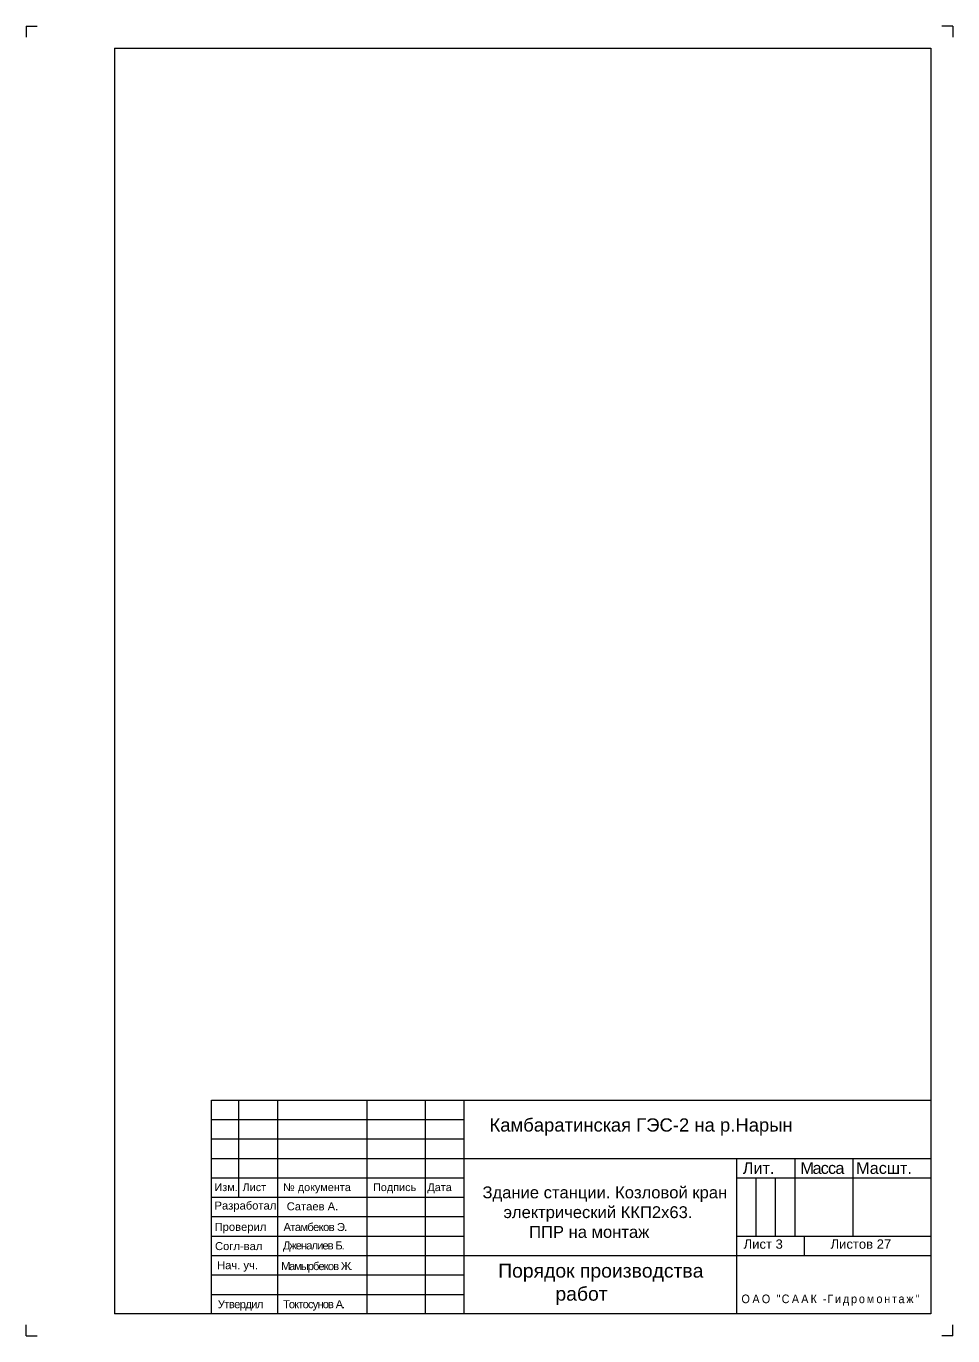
# Model space of a CAD drawing. Header units: millimetres. Extents: x 155577 to 993706, y -295114 to -113927.
# Drawn here: x 229155 to 247866, y -281433 to -254971 of the extents above; entities that cross this region are included whole.
import ezdxf

# ---------------------------------------------------------------- set-up
doc = ezdxf.new("R2010")
doc.units = ezdxf.units.MM
doc.styles.add('rom', font='times.ttf')
doc.styles.get("Standard").update_dxf_attribs({"font": 'arial.ttf'})

# ---------------------------------------------------------------- blocks, each defined once
blk = doc.blocks.new('A4')
at = {"color": 4}
for p, q in [((839180.34, -1943.12), (839180.34, -1945.62)), ((839180.34, -1943.12), (839182.84, -1943.12)), ((839390.34, -1943.12), (839387.84, -1943.12)), ((839390.34, -1943.12), (839390.34, -1945.62)), ((839180.34, -2240.12), (839180.34, -2237.62)), ((839390.34, -2240.12), (839390.34, -2237.62)), ((839180.34, -2240.12), (839182.84, -2240.12)), ((839390.34, -2240.12), (839387.84, -2240.12))]:
    blk.add_line(p, q, dxfattribs=at)
for p, q in [((839200.34, -1948.12), (839200.34, -2235.12)), ((839200.34, -1948.12), (839385.34, -1948.12)), ((839385.34, -1948.12), (839385.34, -2235.12)), ((839385.34, -2235.12), (839200.34, -2235.12))]:
    blk.add_line(p, q)

msp = doc.modelspace()

# ---------------------------------------------------------------- linework, layer by layer
for p, q in [((232899.372, -280987.857), (232899.372, -276670.75)), ((232899.372, -276670.75), (247420.551, -276670.75)), ((233448.822, -278633.072), (233448.822, -276670.75)), ((234233.75, -280987.857), (234233.75, -276670.75)), ((236039.086, -280987.857), (236039.086, -276670.75)), ((237216.479, -280987.857), (237216.479, -276670.75)), ((238001.408, -280987.857), (238001.408, -276670.75)), ((232899.372, -277063.214), (238001.408, -277063.214)), ((232899.372, -277455.679), (238001.408, -277455.679)), ((232899.372, -277848.143), (247420.551, -277848.143)), ((232899.372, -277848.143), (247420.551, -277848.143)), ((243495.908, -277848.143), (243495.908, -280987.857)), ((244673.301, -277848.143), (244673.301, -279418)), ((245850.694, -277848.143), (245850.694, -279418)), ((247420.551, -277744.617), (247420.551, -280987.857)), ((232899.372, -278240.607), (238001.408, -278240.607)), ((243495.908, -278240.607), (247420.551, -278240.607)), ((243888.372, -278240.607), (243888.372, -279418)), ((244280.836, -278240.607), (244280.836, -279418)), ((232899.372, -278633.072), (238001.408, -278633.072)), ((232899.372, -278633.072), (238001.408, -278633.072)), ((232899.372, -279025.536), (238001.408, -279025.536)), ((232899.372, -279025.536), (238001.408, -279025.536)), ((232899.372, -279418), (238001.408, -279418)), ((243495.908, -279418), (247420.551, -279418)), ((244866.784, -279418), (244866.784, -279810.464)), ((232899.372, -279810.464), (247420.551, -279810.464)), ((232899.372, -280202.929), (238001.408, -280202.929)), ((232899.372, -280202.929), (238001.408, -280202.929)), ((232899.372, -280595.393), (238001.408, -280595.393))]:
    msp.add_line(p, q)

# ---------------------------------------------------------------- block references
at = {"color": 4, "xscale": 89.10000000000582, "yscale": 89.10000000000582, "zscale": 89.1}
msp.add_blockref('A4', (-74541813.416, -81838.302), dxfattribs=at)

# ---------------------------------------------------------------- texts
at = {"attachment_point": 1}
for s, insert, char_height, width in [('Камбаратинская ГЭС-2 на р.Нарын', (238510.362, -277039.685), 266.87572, 9245.64126), ('{\\H1.5x;Лит.}', (243624.679, -277925.881), 156.98572, 731.31139), ('{\\H1.5x;\\T0.9;Масса}', (244787.891, -277925.881), 156.98572, 731.31139), ('{\\H1.5x;Масшт.}', (245914.016, -277925.881), 156.98572, 731.31139), ('Изм.', (232956.257, -278352.179), 156.9857, 1845.05403), ('Лист', (233523.93, -278352.179), 156.9857, 1845.05403), ('{\\fArial|b0|i0|c204|p34;№ документа}', (234342.568, -278352.179), 156.98572, 1845.05403), ('Подпись ', (236158.017, -278352.179), 156.9857, 953.74202), ('Дата', (237255.53, -278352.179), 156.9857, 435.13342), ('\\pi61.384;Здание станции. Козловой кран \\P\\pi484.99;электрический ККП2х63.\\P\\pi1002.6;ППР на монтаж', (238308.148, -278415.374), 239.59969, 5069.98199), ('Разработал', (232958.097, -278720.141), 161.7298, 921.85758), ('Сатаев А.', (234415.908, -278736.526), 161.7298, 1586.04363), ('Проверил', (232959.929, -279151.758), 161.7298, 921.85758), ('{\\T0.9;Атамбеков Э}.', (234350.693, -279153.903), 161.72979, 1701.31632), ('Согл-вал', (232968.186, -279539.817), 161.7298, 921.85758), ('{\\T0.8;Дженалиев Б.}', (234338.6, -279526.426), 161.72979, 1697.87913), ('Лист 3', (243642.356, -279485.618), 188.3829, 1292.95867), ('Листов 27', (245397.924, -279485.618), 188.3829, 1292.95867), ('Нач. уч.', (233009.685, -279925.709), 161.7298, 1246.02258), ('{\\T0.85;Мамырбеков Ж\\T0.75;.}', (234302.322, -279943.871), 161.72979, 1861.28928), ('\\pi18.529;Порядок производства \\P\\pi1174.2;работ', (238667.847, -279978.04), 279.53297, 4147.36615), ('{\\T0.9;Утвердил}', (233023.329, -280713.762), 161.72979, 921.85758), ('{\\T0.85;Токтосунов А.}', (234341.374, -280713.762), 161.72979, 1906.76167)]:
    msp.add_mtext(s, dxfattribs=dict(at, insert=insert, char_height=char_height, width=width))
at = {"linetype": 'Continuous', "insert": (245408.588, -280712.961), "char_height": 258.340685, "width": 3697.79128, "attachment_point": 5, "style": 'rom'}
msp.add_mtext('{\\fArial|b0|i0|c204|p34;\\H0.6733x;\\W0.9;\\T1.3;ОАО "СААК \\fArial|b0|i0|c0|p34;-\\fArial|b0|i0|c204|p34;Гидромонтаж\\fArial|b0|i0|c0|p34;"\\Fsimplex|c0;\\H1.485x;\\Q12;\\T1; }', dxfattribs=at)

doc.saveas('drawing.dxf')
